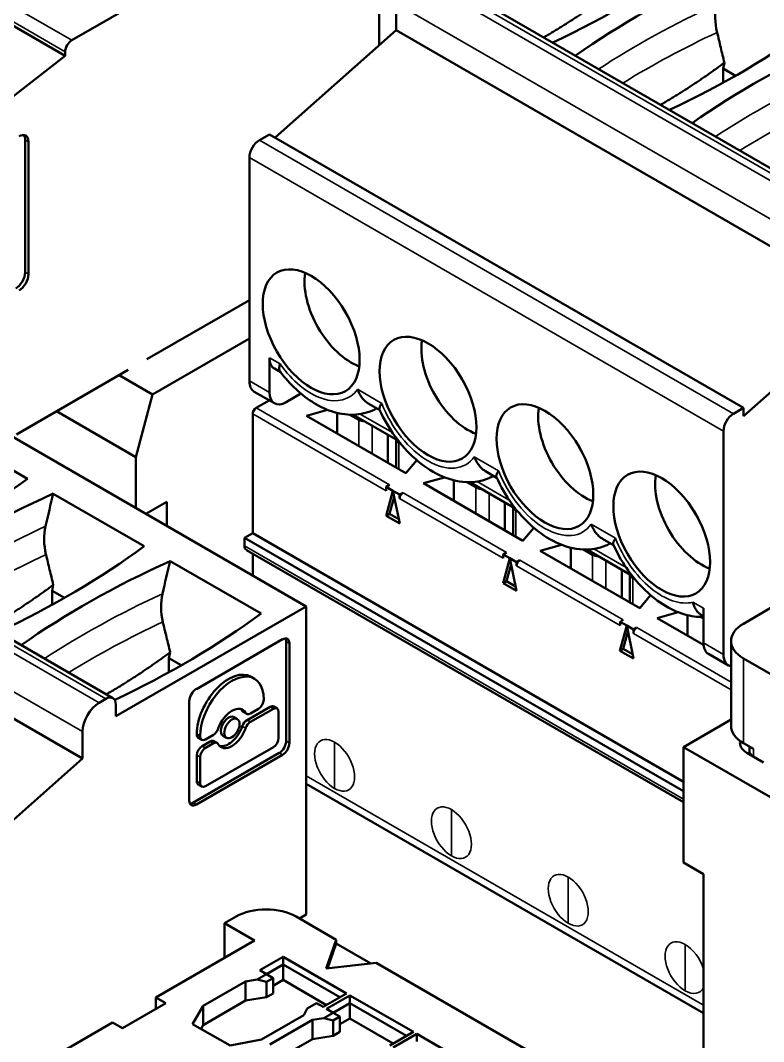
# Model space of a CAD drawing. Header units: millimetres. Extents: x 3137 to 5094, y 789 to 1822.
# Drawn here: x 4167.57 to 4183.31, y 1635.88 to 1657.52 of the extents above; entities that cross this region are included whole.
import ezdxf

# ---------------------------------------------------------------- set-up
doc = ezdxf.new("R2010")
doc.units = ezdxf.units.MM
doc.header["$LTSCALE"] = 1.8
doc.layers.add('외형선(ISO)', color=7, linetype='Continuous', lineweight=50)
doc.layers.add('좁은 외형선(ISO)', color=7, linetype='Continuous', lineweight=35)

msp = doc.modelspace()

# ---------------------------------------------------------------- linework, layer by layer
at = {"layer": '외형선(ISO)'}
for p, q in [((4168.519, 1656.772), (4161.448, 1660.855)), ((4168.66, 1657.099), (4175.166, 1660.855)), ((4175.166, 1660.855), (4175.166, 1656.986)), ((4176.177, 1658.591), (4186.218, 1652.794)), ((4175.532, 1657.311), (4175.532, 1657.882)), ((4172.967, 1655.036), (4175.532, 1657.311)), ((4185.573, 1651.513), (4175.532, 1657.311)), ((4168.519, 1656.854), (4168.519, 1656.772)), ((4165.228, 1654.203), (4168.519, 1656.772)), ((4182.455, 1656.498), (4182.48, 1656.623)), ((4182.455, 1656.201), (4182.455, 1656.498)), ((4182.716, 1656.347), (4182.455, 1656.498)), ((4172.633, 1654.984), (4172.845, 1655.106)), ((4182.886, 1649.309), (4172.845, 1655.106)), ((4167.67, 1654.991), (4167.67, 1652.184)), ((4167.741, 1654.95), (4167.741, 1652.143)), ((4172.421, 1649.88), (4172.421, 1654.616)), ((4170.247, 1650.34), (4172.421, 1651.595)), ((4174.406, 1651.419), (4174.499, 1651.259)), ((4182.886, 1649.131), (4185.573, 1651.513)), ((4163.582, 1650.901), (4173.623, 1645.104)), ((4172.421, 1650.779), (4170.37, 1649.595)), ((4172.845, 1649.636), (4172.845, 1650.37)), ((4169.855, 1650.113), (4167.485, 1648.745)), ((4173.083, 1650.064), (4172.949, 1650.141)), ((4170.37, 1649.595), (4169.663, 1650.003)), ((4176.881, 1649.99), (4176.974, 1649.83)), ((4170.017, 1648.269), (4170.37, 1649.595)), ((4172.524, 1649.652), (4172.949, 1649.407)), ((4172.84, 1649.469), (4172.562, 1649.309)), ((4173.512, 1649.612), (4173.199, 1649.431)), ((4174.078, 1649.267), (4173.63, 1649.142)), ((4175.183, 1649.26), (4174.947, 1649.396)), ((4182.674, 1649.186), (4182.886, 1649.309)), ((4182.886, 1649.309), (4182.886, 1649.131)), ((4168.338, 1649.238), (4170.017, 1648.269)), ((4172.492, 1646.655), (4172.492, 1649.186)), ((4173.63, 1649.142), (4175.737, 1647.925)), ((4174.277, 1648.768), (4174.277, 1649.204)), ((4174.74, 1649.056), (4174.55, 1649.166)), ((4174.615, 1649.165), (4175.577, 1648.61)), ((4159.489, 1648.956), (4169.53, 1643.159)), ((4165.79, 1648.921), (4167.718, 1647.808)), ((4182.462, 1644.083), (4182.462, 1648.819)), ((4175.355, 1648.145), (4175.355, 1648.738)), ((4175.53, 1648.637), (4175.53, 1648.045)), ((4175.634, 1648.54), (4175.589, 1648.566)), ((4179.356, 1648.561), (4179.448, 1648.402)), ((4170.017, 1647.186), (4170.017, 1648.269)), ((4175.737, 1647.925), (4175.968, 1648.199)), ((4177.657, 1647.831), (4177.422, 1647.967)), ((4176.105, 1647.713), (4176.553, 1647.838)), ((4176.752, 1647.339), (4176.752, 1647.775)), ((4177.025, 1647.737), (4177.215, 1647.627)), ((4177.09, 1647.736), (4178.052, 1647.181)), ((4168.885, 1641.879), (4158.844, 1647.676)), ((4175.461, 1647.553), (4175.319, 1647.023)), ((4175.32, 1647.635), (4175.391, 1647.676)), ((4175.32, 1647.635), (4175.461, 1647.553)), ((4175.32, 1647.553), (4175.32, 1647.635)), ((4175.461, 1647.553), (4175.603, 1647.472)), ((4175.604, 1646.859), (4175.461, 1647.553)), ((4176.105, 1647.713), (4178.212, 1646.496)), ((4168.265, 1647.492), (4170.193, 1646.379)), ((4170.674, 1647.321), (4170.229, 1647.064)), ((4170.674, 1646.806), (4170.674, 1647.321)), ((4175.39, 1647.064), (4175.487, 1647.427)), ((4175.603, 1647.472), (4175.674, 1647.513)), ((4175.603, 1647.472), (4175.603, 1647.39)), ((4177.83, 1646.717), (4177.83, 1647.309)), ((4178.005, 1647.208), (4178.005, 1646.616)), ((4178.109, 1647.111), (4178.064, 1647.137)), ((4181.831, 1647.133), (4181.923, 1646.973)), ((4175.319, 1647.023), (4175.39, 1647.064)), ((4175.319, 1647.023), (4175.604, 1646.859)), ((4175.585, 1646.952), (4175.39, 1647.064)), ((4172.315, 1646.553), (4172.492, 1646.655)), ((4181.613, 1641.389), (4172.492, 1646.655)), ((4178.212, 1646.496), (4178.443, 1646.77)), ((4181.613, 1641.185), (4172.315, 1646.553)), ((4172.315, 1646.39), (4172.315, 1646.553)), ((4180.132, 1646.402), (4179.897, 1646.538)), ((4172.356, 1646.298), (4181.613, 1640.954)), ((4172.492, 1645.757), (4172.492, 1646.22)), ((4177.795, 1646.206), (4177.866, 1646.247)), ((4178.58, 1646.284), (4179.028, 1646.41)), ((4178.58, 1646.284), (4180.687, 1645.067)), ((4179.227, 1645.91), (4179.227, 1646.346)), ((4179.5, 1646.308), (4179.69, 1646.198)), ((4179.565, 1646.308), (4180.527, 1645.752)), ((4170.74, 1646.063), (4172.668, 1644.95)), ((4177.936, 1646.125), (4177.794, 1645.594)), ((4177.795, 1646.206), (4177.936, 1646.125)), ((4177.795, 1646.125), (4177.795, 1646.206)), ((4178.078, 1645.43), (4177.936, 1646.125)), ((4177.936, 1646.125), (4178.078, 1646.043)), ((4178.078, 1646.043), (4178.148, 1646.084)), ((4178.078, 1646.043), (4178.078, 1645.961)), ((4177.865, 1645.635), (4177.962, 1645.998)), ((4180.305, 1645.288), (4180.305, 1645.88)), ((4177.794, 1645.594), (4177.865, 1645.635)), ((4177.794, 1645.594), (4178.078, 1645.43)), ((4178.059, 1645.523), (4177.865, 1645.635)), ((4180.48, 1645.779), (4180.48, 1645.187)), ((4180.584, 1645.682), (4180.538, 1645.708)), ((4168.242, 1645.435), (4168.268, 1645.56)), ((4168.503, 1645.284), (4168.242, 1645.435)), ((4168.242, 1645.137), (4168.242, 1645.435)), ((4180.687, 1645.067), (4180.918, 1645.341)), ((4169.592, 1642.777), (4173.623, 1645.104)), ((4173.623, 1645.104), (4173.623, 1638.572)), ((4181.055, 1644.855), (4181.503, 1644.981)), ((4182.038, 1644.894), (4181.993, 1644.92)), ((4182.038, 1645.063), (4182.038, 1644.328)), ((4183.487, 1645.084), (4182.886, 1644.737)), ((4180.27, 1644.777), (4180.34, 1644.818)), ((4180.27, 1644.696), (4180.27, 1644.777)), ((4180.27, 1644.777), (4180.411, 1644.696)), ((4182.04, 1644.286), (4181.055, 1644.855)), ((4181.702, 1644.481), (4181.702, 1644.917)), ((4181.975, 1644.879), (4182.038, 1644.843)), ((4180.411, 1644.696), (4180.269, 1644.165)), ((4180.34, 1644.206), (4180.437, 1644.569)), ((4180.553, 1644.001), (4180.411, 1644.696)), ((4180.411, 1644.696), (4180.553, 1644.614)), ((4180.553, 1644.614), (4180.623, 1644.655)), ((4180.553, 1644.614), (4180.553, 1644.532)), ((4171.297, 1643.353), (4173.12, 1644.406)), ((4173.199, 1644.36), (4173.199, 1642.255)), ((4173.269, 1644.319), (4173.269, 1642.214)), ((4182.622, 1642.573), (4182.622, 1644.369)), ((4170.717, 1644.006), (4170.742, 1644.131)), ((4180.269, 1644.165), (4180.34, 1644.206)), ((4180.269, 1644.165), (4180.553, 1644.001)), ((4180.534, 1644.094), (4180.34, 1644.206)), ((4182.141, 1644.099), (4182.565, 1643.854)), ((4170.978, 1643.855), (4170.717, 1644.006)), ((4170.717, 1643.708), (4170.717, 1644.006)), ((4184.406, 1643.124), (4182.886, 1644.002)), ((4172.455, 1643.612), (4172.526, 1643.571)), ((4169.239, 1643.063), (4169.38, 1643.144)), ((4169.592, 1643.022), (4169.592, 1642.777)), ((4171.148, 1640.989), (4171.148, 1643.095)), ((4172.371, 1642.695), (4172.857, 1642.975)), ((4172.723, 1643.126), (4172.723, 1643.136)), ((4172.936, 1642.983), (4173.007, 1642.942)), ((4172.094, 1642.757), (4172.165, 1642.716)), ((4172.292, 1642.867), (4172.363, 1642.826)), ((4172.928, 1642.935), (4172.442, 1642.654)), ((4172.442, 1642.834), (4172.611, 1642.932)), ((4173.04, 1642.318), (4173.04, 1642.87)), ((4181.613, 1642.124), (4182.622, 1642.706)), ((4168.885, 1641.879), (4168.885, 1642.45)), ((4171.307, 1642.4), (4171.307, 1642.39)), ((4171.378, 1642.359), (4171.378, 1642.349)), ((4171.49, 1642.284), (4171.659, 1642.382)), ((4171.866, 1642.361), (4171.936, 1642.32)), ((4171.34, 1642.317), (4171.411, 1642.277)), ((4171.419, 1642.145), (4171.589, 1642.243)), ((4171.659, 1642.202), (4171.49, 1642.104)), ((4171.49, 1641.294), (4172.928, 1642.124)), ((4171.668, 1642.251), (4171.738, 1642.21)), ((4181.613, 1639.674), (4181.613, 1642.124)), ((4183.788, 1640.868), (4181.613, 1642.124)), ((4182.886, 1642.205), (4183.098, 1642.083)), ((4183.01, 1642.042), (4183.01, 1642.134)), ((4171.226, 1640.944), (4173.05, 1641.997)), ((4173.12, 1641.956), (4171.297, 1640.903)), ((4171.307, 1641.399), (4171.307, 1641.951)), ((4171.378, 1641.911), (4171.378, 1641.358)), ((4182.957, 1642.001), (4183.31, 1641.797)), ((4166.198, 1639.496), (4168.885, 1641.879)), ((4171.34, 1641.327), (4171.411, 1641.286)), ((4173.623, 1641.342), (4182.038, 1636.484)), ((4181.613, 1639.674), (4182.038, 1639.429)), ((4182.038, 1634.53), (4182.038, 1639.429)), ((4172.138, 1638.531), (4171.891, 1638.388)), ((4173.411, 1638.531), (4174.259, 1638.041)), ((4173.623, 1638.572), (4173.482, 1638.49)), ((4171.891, 1637.653), (4171.891, 1638.388)), ((4171.891, 1638.388), (4172.527, 1638.021)), ((4170.441, 1636.817), (4172.527, 1638.021)), ((4174.259, 1638.041), (4174.047, 1637.429)), ((4174.259, 1638.041), (4174.259, 1637.96)), ((4174.259, 1637.96), (4174.077, 1637.432)), ((4174.99, 1637.538), (4174.259, 1637.96)), ((4173.135, 1637.678), (4172.64, 1637.392)), ((4174.479, 1636.902), (4173.135, 1637.678)), ((4173.135, 1637.678), (4173.135, 1637.515)), ((4172.64, 1637.392), (4172.782, 1637.311)), ((4173.135, 1637.515), (4172.782, 1637.311)), ((4173.135, 1637.515), (4173.135, 1637.188)), ((4174.337, 1636.821), (4173.135, 1637.515)), ((4174.047, 1637.429), (4175.108, 1637.551)), ((4175.108, 1637.551), (4181.613, 1633.795)), ((4171.442, 1636.639), (4172.34, 1637.157)), ((4172.585, 1637.197), (4172.34, 1637.157)), ((4172.34, 1637.157), (4172.34, 1636.749)), ((4172.782, 1637.311), (4172.585, 1637.197)), ((4172.585, 1637.197), (4172.782, 1637.147)), ((4172.782, 1637.311), (4172.923, 1637.229)), ((4172.923, 1637.229), (4172.782, 1637.147)), ((4172.782, 1637.147), (4172.782, 1636.821)), ((4172.923, 1637.229), (4172.923, 1636.902)), ((4173.135, 1637.188), (4172.923, 1637.066)), ((4174.054, 1636.657), (4173.135, 1637.188)), ((4170.441, 1636.817), (4170.441, 1636.572)), ((4170.653, 1636.694), (4170.441, 1636.817)), ((4171.442, 1636.231), (4172.34, 1636.749)), ((4172.782, 1636.821), (4172.34, 1636.749)), ((4172.923, 1636.902), (4172.782, 1636.821)), ((4173.646, 1636.585), (4173.842, 1636.698)), ((4173.842, 1636.698), (4173.984, 1636.616)), ((4173.984, 1636.616), (4174.479, 1636.902)), ((4174.549, 1636.861), (4174.054, 1636.576)), ((4174.549, 1636.698), (4174.196, 1636.494)), ((4175.893, 1636.086), (4174.549, 1636.861)), ((4174.549, 1636.861), (4174.549, 1636.698)), ((4174.549, 1636.698), (4174.549, 1636.372)), ((4175.751, 1636.004), (4174.549, 1636.698)), ((4169.734, 1636.163), (4170.653, 1636.694)), ((4171.219, 1636.253), (4171.442, 1636.639)), ((4171.442, 1636.639), (4171.442, 1636.231)), ((4173.577, 1636.443), (4173.646, 1636.585)), ((4174.196, 1636.494), (4173.999, 1636.381)), ((4174.054, 1636.576), (4174.196, 1636.494)), ((4174.196, 1636.494), (4174.337, 1636.412)), ((4167.436, 1635.081), (4169.522, 1636.286)), ((4169.522, 1636.286), (4169.734, 1636.163)), ((4173.577, 1636.443), (4172.679, 1635.924)), ((4172.856, 1635.822), (4173.754, 1636.341)), ((4173.999, 1636.381), (4173.754, 1636.341)), ((4173.754, 1636.341), (4173.754, 1635.933)), ((4173.999, 1636.381), (4174.196, 1636.331)), ((4174.337, 1636.412), (4174.196, 1636.331)), ((4174.196, 1636.331), (4174.196, 1636.004)), ((4174.337, 1636.412), (4174.337, 1636.086)), ((4174.549, 1636.372), (4174.337, 1636.249)), ((4175.469, 1635.841), (4174.549, 1636.372)), ((4172.011, 1635.796), (4171.219, 1636.253)), ((4171.396, 1636.151), (4171.442, 1636.231)), ((4174.337, 1636.086), (4174.196, 1636.004)), ((4175.398, 1635.8), (4175.893, 1636.086)), ((4172.679, 1635.924), (4172.011, 1635.796)), ((4172.856, 1635.414), (4173.754, 1635.933)), ((4174.196, 1636.004), (4173.754, 1635.933)), ((4175.964, 1636.045), (4175.469, 1635.759)), ((4177.307, 1635.269), (4175.964, 1636.045)), ((4175.964, 1636.045), (4175.964, 1635.882))]:
    msp.add_line(p, q, dxfattribs=at)
for centre, major_axis, ratio, start_param, end_param in [((4166.184, 1665.99), (20, 0), 0.57735, 5.397834, 5.618878), ((4194.808, 1649.464), (-20, 0), 0.57735, 5.376697, 5.59774), ((4183.029, 1657.452), (-0.213, 0.99), 0.718086, 0.992119, 1.603505), ((4168.659, 1664.561), (20, 0), 0.57735, 5.397834, 5.618878), ((4168.66, 1656.936), (-0.1, -0.173), 0.57735, 3.926991, 5.497787), ((4197.283, 1648.035), (-20, 0), 0.57735, 5.376697, 5.59774), ((4167.542, 1654.836), (0.141, 0.243), 0.57735, 5.497787, 7.068583), ((4167.472, 1654.876), (0.141, 0.243), 0.57735, 5.497787, 6.028868), ((4172.633, 1654.739), (-0.15, -0.26), 0.57735, 3.926991, 5.497787), ((4167.472, 1652.069), (0.141, 0.243), 0.57735, 3.926991, 5.497787), ((4167.542, 1652.029), (0.141, 0.243), 0.57735, 3.926991, 5.497787), ((4174.578, 1651.411), (-0.7, 1.212), 0.57735, 0.613952, 2.52764), ((4177.052, 1649.983), (-0.7, 1.212), 0.57735, 0.613952, 2.52764), ((4173.199, 1650.574), (-0.25, -0.433), 0.57735, 5.497787, 6.283185), ((4172.774, 1650.085), (-0.25, -0.433), 0.57735, 5.497787, 6.283185), ((4173.199, 1649.84), (-0.25, -0.433), 0.57735, 5.497787, 7.068583), ((4172.562, 1649.227), (-0.05, -0.0866), 0.57735, 3.926991, 5.497787), ((4179.527, 1648.554), (-0.7, 1.212), 0.57735, 0.613952, 2.52764), ((4174.882, 1649.137), (0.2, 0), 0.57735, 3.926991, 4.616874), ((4182.674, 1648.941), (-0.15, -0.26), 0.57735, 3.926991, 5.497787), ((4175.73, 1648.648), (-0.2, 0), 0.57735, 0.095515, 0.785398), ((4151.971, 1654.926), (20, 0), 0.57735, 5.397834, 5.618878), ((4182.002, 1647.125), (-0.7, 1.212), 0.57735, 0.613952, 2.52764), ((4177.357, 1647.709), (0.2, 0), 0.57735, 3.926991, 4.616874), ((4180.595, 1638.401), (-20, 0), 0.57735, 5.376697, 5.59774), ((4180.595, 1631.039), (-13.016, -69.532), 0.218386, 4.514556, 4.524759), ((4175.674, 1647.431), (-0.05, -0.0866), 0.57735, 3.926991, 5.497787), ((4178.205, 1647.219), (-0.2, 0), 0.57735, 0.095515, 0.785398), ((4168.816, 1646.388), (-0.213, 0.99), 0.718086, 0.992119, 1.603505), ((4154.446, 1653.498), (20, 0), 0.57735, 5.397834, 5.618878), ((4172.456, 1646.472), (-0.1, -0.173), 0.57735, 5.497787, 6.283185), ((4183.07, 1636.972), (-20, 0), 0.57735, 5.376697, 5.59774), ((4183.07, 1629.61), (-13.016, -69.532), 0.218386, 4.514556, 4.524759), ((4178.148, 1646.002), (-0.05, -0.0866), 0.57735, 3.926991, 5.497787), ((4179.831, 1646.28), (0.2, 0), 0.57735, 3.926991, 4.616874), ((4180.68, 1645.79), (-0.2, 0), 0.57735, 0.095515, 0.785398), ((4171.291, 1644.959), (-0.213, 0.99), 0.718086, 0.992119, 1.603505), ((4156.921, 1652.069), (20, 0), 0.57735, 5.396921, 5.618878), ((4183.522, 1644.369), (-0.9, 0), 0.57735, 5.497787, 7.068583), ((4180.623, 1644.573), (-0.05, -0.0866), 0.57735, 3.926991, 5.497787), ((4173.12, 1644.233), (0.105, 0.183), 0.57735, 5.497787, 7.068583), ((4173.05, 1644.274), (0.105, 0.183), 0.57735, 5.497787, 5.941106), ((4182.391, 1644.532), (-0.25, -0.433), 0.57735, 5.497787, 6.283185), ((4182.815, 1644.287), (-0.25, -0.433), 0.57735, 5.497787, 6.491497), ((4171.98, 1642.788), (0.476, 0.824), 0.57735, 0, 2.356194), ((4172.051, 1642.748), (0.476, 0.824), 0.57735, 5.497787, 8.63938), ((4169.38, 1642.899), (0.15, 0.26), 0.57735, 5.497787, 7.068583), ((4171.297, 1643.181), (-0.105, -0.183), 0.57735, 3.926991, 5.497787), ((4169.239, 1642.654), (-0.25, -0.433), 0.57735, 3.926991, 5.497787), ((4172.611, 1643.061), (0.079, 0.137), 0.57735, 3.926991, 5.497787), ((4172.857, 1642.846), (0.079, 0.137), 0.57735, 0, 0.785398), ((4172.051, 1642.518), (0.228, 0.396), 0.57735, 5.949564, 8.187603), ((4171.98, 1642.559), (0.114, 0.198), 0.57735, 0, 3.141593), ((4171.98, 1642.559), (0.228, 0.396), 0.57735, 5.949564, 6.127739), ((4172.371, 1643.004), (-0.079, -0.137), 0.57735, 5.949564, 6.283185), ((4172.442, 1642.963), (-0.079, -0.137), 0.57735, 5.949564, 7.068583), ((4172.928, 1642.805), (0.079, 0.137), 0.57735, 5.497787, 7.068583), ((4171.98, 1642.559), (-0.228, -0.396), 0.57735, 0.155447, 1.904417), ((4172.371, 1642.566), (-0.079, -0.137), 0.57735, 3.926991, 5.04601), ((4172.442, 1642.525), (-0.079, -0.137), 0.57735, 3.926991, 5.04601), ((4183.522, 1642.573), (-0.9, 0), 0.57735, 0, 0.785398), ((4171.419, 1642.454), (-0.079, -0.137), 0.57735, 5.497787, 6.283185), ((4171.49, 1642.413), (-0.079, -0.137), 0.57735, 5.497787, 7.068583), ((4171.659, 1642.511), (0.079, 0.137), 0.57735, 3.926991, 5.04601), ((4172.051, 1642.518), (-0.228, -0.396), 0.57735, 5.949564, 8.187603), ((4171.419, 1642.016), (-0.079, -0.137), 0.57735, 3.926991, 5.497787), ((4171.589, 1642.114), (0.079, 0.137), 0.57735, 0, 0.785398), ((4171.659, 1642.073), (0.079, 0.137), 0.57735, 5.949564, 7.068583), ((4172.928, 1642.253), (0.079, 0.137), 0.57735, 3.926991, 5.497787), ((4173.05, 1642.169), (0.105, 0.183), 0.57735, 3.926991, 5.497787), ((4173.12, 1642.128), (0.105, 0.183), 0.57735, 3.926991, 5.497787), ((4183.31, 1642.205), (-0.5, 0), 0.57735, 6.126157, 7.068583), ((4171.49, 1641.975), (-0.079, -0.137), 0.57735, 3.926991, 5.497787), ((4183.31, 1642.042), (-0.3, 0), 0.57735, 0, 0.785398), ((4171.419, 1641.464), (-0.079, -0.137), 0.57735, 5.497787, 6.283185), ((4171.49, 1641.423), (-0.079, -0.137), 0.57735, 5.497787, 7.068583), ((4171.297, 1641.076), (-0.105, -0.183), 0.57735, 5.497787, 7.068583), ((4171.226, 1641.116), (-0.105, -0.183), 0.57735, 0.342079, 0.785398), ((4172.774, 1638.164), (-0.9, 0), 0.57735, 3.926991, 5.497787)]:
    msp.add_ellipse(centre, major_axis=major_axis, ratio=ratio, start_param=start_param, end_param=end_param, dxfattribs=at)
for centre, major_axis in [((4173.729, 1650.921), (-0.725, 1.256)), ((4176.204, 1649.493), (-0.725, 1.256)), ((4178.679, 1648.064), (-0.725, 1.256)), ((4181.154, 1646.635), (-0.725, 1.256)), ((4172.051, 1642.518), (-0.114, -0.198))]:
    msp.add_ellipse(centre, major_axis=major_axis, ratio=0.57735, dxfattribs=at)
for points in [[(4180.005, 1658.052), (4179.328, 1657.551), (4178.654, 1657.161)], [(4182.48, 1656.623), (4181.803, 1656.122), (4181.128, 1655.732)], [(4168.268, 1645.56), (4167.59, 1645.058), (4166.916, 1644.669)], [(4170.742, 1644.131), (4170.065, 1643.63), (4169.39, 1643.24)]]:
    msp.add_rational_spline(points, [1.02770253116, 1.03021040397, 1.03021599738], degree=2, dxfattribs=at)
for points, knots in [([(4182.326, 1657.266), (4182.339, 1657.213), (4182.352, 1657.159), (4182.364, 1657.106), (4182.377, 1657.052), (4182.39, 1656.998), (4182.403, 1656.945), (4182.416, 1656.891), (4182.429, 1656.838), (4182.442, 1656.784), (4182.455, 1656.73), (4182.467, 1656.677), (4182.48, 1656.623)], [27.3487746, 27.3487746, 27.3487746, 27.3487746, 27.5141397, 27.5141397, 27.5141397, 27.6795053, 27.6795053, 27.6795053, 27.8448716, 27.8448716, 27.8448716, 28.0102384, 28.0102384, 28.0102384, 28.0102384]), ([(4173.069, 1650.241), (4173.066, 1650.23), (4173.063, 1650.219), (4173.06, 1650.209), (4173.058, 1650.199), (4173.056, 1650.189), (4173.055, 1650.179), (4173.053, 1650.17), (4173.053, 1650.16), (4173.053, 1650.152), (4173.052, 1650.143), (4173.053, 1650.134), (4173.054, 1650.127), (4173.055, 1650.119), (4173.057, 1650.111), (4173.059, 1650.104), (4173.061, 1650.098), (4173.064, 1650.091), (4173.067, 1650.085), (4173.069, 1650.082), (4173.071, 1650.08), (4173.073, 1650.077)], [0, 0, 0, 0, 0.0500439, 0.0500439, 0.0500439, 0.1003298, 0.1003298, 0.1003298, 0.1506336, 0.1506336, 0.1506336, 0.2007383, 0.2007383, 0.2007383, 0.2507413, 0.2507413, 0.2507413, 0.3010207, 0.3010207, 0.3010207, 0.3259682, 0.3259682, 0.3259682, 0.3259682]), ([(4173.073, 1650.077), (4173.175, 1649.942), (4173.288, 1649.817), (4173.528, 1649.593), (4173.656, 1649.494), (4173.925, 1649.329), (4174.067, 1649.264), (4174.363, 1649.177), (4174.519, 1649.157), (4174.827, 1649.18), (4174.979, 1649.222), (4175.116, 1649.297), (4175.116, 1649.298), (4175.117, 1649.298)], [2.570912, 2.570912, 2.570912, 2.570912, 2.842128, 2.842128, 3.113344, 3.113344, 3.384559, 3.384559, 3.655775, 3.655775, 3.915873, 3.915873, 3.916819, 3.916819, 3.916819, 3.916819]), ([(4174.947, 1649.396), (4174.943, 1649.398), (4174.939, 1649.401), (4174.934, 1649.404), (4174.922, 1649.411), (4174.91, 1649.42), (4174.899, 1649.429), (4174.887, 1649.438), (4174.876, 1649.448), (4174.864, 1649.459), (4174.854, 1649.469), (4174.843, 1649.48), (4174.833, 1649.492), (4174.822, 1649.504), (4174.813, 1649.516), (4174.803, 1649.529), (4174.794, 1649.542), (4174.785, 1649.555), (4174.776, 1649.569), (4174.767, 1649.582), (4174.759, 1649.596), (4174.751, 1649.611), (4174.743, 1649.626), (4174.736, 1649.641), (4174.729, 1649.656), (4174.722, 1649.671), (4174.715, 1649.687), (4174.709, 1649.703)], [0.5832526, 0.5832526, 0.5832526, 0.5832526, 0.6016391, 0.6016391, 0.6016391, 0.6542184, 0.6542184, 0.6542184, 0.7068174, 0.7068174, 0.7068174, 0.759171, 0.759171, 0.759171, 0.8114111, 0.8114111, 0.8114111, 0.8636676, 0.8636676, 0.8636676, 0.9158958, 0.9158958, 0.9158958, 0.9682186, 0.9682186, 0.9682186, 1.0204727, 1.0204727, 1.0204727, 1.0204727]), ([(4175.178, 1649.27), (4175.177, 1649.273), (4175.176, 1649.276), (4175.175, 1649.279), (4175.174, 1649.284), (4175.174, 1649.289), (4175.174, 1649.295), (4175.174, 1649.301), (4175.175, 1649.307), (4175.177, 1649.313), (4175.179, 1649.319), (4175.181, 1649.326), (4175.184, 1649.333), (4175.186, 1649.34), (4175.19, 1649.348), (4175.194, 1649.355), (4175.198, 1649.363), (4175.202, 1649.371), (4175.207, 1649.38), (4175.212, 1649.388), (4175.218, 1649.396), (4175.224, 1649.405)], [0.6696626, 0.6696626, 0.6696626, 0.6696626, 0.7057633, 0.7057633, 0.7057633, 0.7581259, 0.7581259, 0.7581259, 0.8103638, 0.8103638, 0.8103638, 0.8626229, 0.8626229, 0.8626229, 0.9148484, 0.9148484, 0.9148484, 0.9671682, 0.9671682, 0.9671682, 1.0194216, 1.0194216, 1.0194216, 1.0194216]), ([(4175.178, 1649.27), (4175.268, 1649.072), (4175.379, 1648.88), (4175.635, 1648.527), (4175.779, 1648.366), (4176.093, 1648.088), (4176.263, 1647.971), (4176.624, 1647.8), (4176.817, 1647.745), (4177.178, 1647.731), (4177.343, 1647.757), (4177.528, 1647.836), (4177.56, 1647.852), (4177.592, 1647.869)], [2.185909, 2.185909, 2.185909, 2.185909, 2.534125, 2.534125, 2.882342, 2.882342, 3.230558, 3.230558, 3.578774, 3.578774, 3.856739, 3.856739, 3.916819, 3.916819, 3.916819, 3.916819]), ([(4177.422, 1647.967), (4177.418, 1647.969), (4177.414, 1647.972), (4177.409, 1647.975), (4177.397, 1647.982), (4177.385, 1647.991), (4177.373, 1648), (4177.362, 1648.009), (4177.35, 1648.019), (4177.339, 1648.03), (4177.328, 1648.04), (4177.318, 1648.052), (4177.308, 1648.063), (4177.297, 1648.075), (4177.287, 1648.087), (4177.278, 1648.1), (4177.268, 1648.113), (4177.259, 1648.126), (4177.251, 1648.14), (4177.242, 1648.153), (4177.234, 1648.168), (4177.226, 1648.182), (4177.218, 1648.197), (4177.211, 1648.212), (4177.203, 1648.227), (4177.196, 1648.242), (4177.19, 1648.258), (4177.184, 1648.274)], [0.5832526, 0.5832526, 0.5832526, 0.5832526, 0.6016391, 0.6016391, 0.6016391, 0.6542184, 0.6542184, 0.6542184, 0.7068174, 0.7068174, 0.7068174, 0.759171, 0.759171, 0.759171, 0.8114111, 0.8114111, 0.8114111, 0.8636676, 0.8636676, 0.8636676, 0.9158958, 0.9158958, 0.9158958, 0.9682186, 0.9682186, 0.9682186, 1.0204727, 1.0204727, 1.0204727, 1.0204727]), ([(4177.653, 1647.842), (4177.651, 1647.844), (4177.651, 1647.847), (4177.65, 1647.851), (4177.649, 1647.855), (4177.649, 1647.861), (4177.649, 1647.866), (4177.649, 1647.872), (4177.65, 1647.878), (4177.652, 1647.884), (4177.653, 1647.891), (4177.656, 1647.897), (4177.658, 1647.904), (4177.661, 1647.911), (4177.665, 1647.919), (4177.669, 1647.927), (4177.672, 1647.934), (4177.677, 1647.942), (4177.682, 1647.951), (4177.687, 1647.959), (4177.693, 1647.968), (4177.699, 1647.976)], [0.6696626, 0.6696626, 0.6696626, 0.6696626, 0.7057633, 0.7057633, 0.7057633, 0.7581259, 0.7581259, 0.7581259, 0.8103638, 0.8103638, 0.8103638, 0.8626229, 0.8626229, 0.8626229, 0.9148484, 0.9148484, 0.9148484, 0.9671682, 0.9671682, 0.9671682, 1.0194216, 1.0194216, 1.0194216, 1.0194216]), ([(4177.653, 1647.842), (4177.743, 1647.643), (4177.854, 1647.451), (4178.11, 1647.098), (4178.254, 1646.937), (4178.568, 1646.659), (4178.738, 1646.543), (4179.099, 1646.371), (4179.292, 1646.316), (4179.653, 1646.302), (4179.818, 1646.328), (4180.003, 1646.407), (4180.035, 1646.423), (4180.066, 1646.44)], [2.185909, 2.185909, 2.185909, 2.185909, 2.534125, 2.534125, 2.882342, 2.882342, 3.230558, 3.230558, 3.578774, 3.578774, 3.856739, 3.856739, 3.916819, 3.916819, 3.916819, 3.916819]), ([(4179.897, 1646.538), (4179.893, 1646.541), (4179.889, 1646.543), (4179.884, 1646.546), (4179.872, 1646.554), (4179.86, 1646.562), (4179.848, 1646.571), (4179.837, 1646.581), (4179.825, 1646.59), (4179.814, 1646.601), (4179.803, 1646.612), (4179.793, 1646.623), (4179.782, 1646.634), (4179.772, 1646.646), (4179.762, 1646.658), (4179.753, 1646.671), (4179.743, 1646.684), (4179.734, 1646.697), (4179.726, 1646.711), (4179.717, 1646.725), (4179.709, 1646.739), (4179.701, 1646.753), (4179.693, 1646.768), (4179.685, 1646.783), (4179.678, 1646.798), (4179.671, 1646.813), (4179.665, 1646.829), (4179.659, 1646.845)], [0.5832526, 0.5832526, 0.5832526, 0.5832526, 0.6016391, 0.6016391, 0.6016391, 0.6542184, 0.6542184, 0.6542184, 0.7068174, 0.7068174, 0.7068174, 0.759171, 0.759171, 0.759171, 0.8114111, 0.8114111, 0.8114111, 0.8636676, 0.8636676, 0.8636676, 0.9158958, 0.9158958, 0.9158958, 0.9682186, 0.9682186, 0.9682186, 1.0204727, 1.0204727, 1.0204727, 1.0204727]), ([(4180.128, 1646.413), (4180.126, 1646.415), (4180.125, 1646.418), (4180.125, 1646.422), (4180.124, 1646.427), (4180.123, 1646.432), (4180.124, 1646.437), (4180.124, 1646.443), (4180.125, 1646.449), (4180.127, 1646.455), (4180.128, 1646.462), (4180.13, 1646.468), (4180.133, 1646.476), (4180.136, 1646.483), (4180.139, 1646.49), (4180.143, 1646.498), (4180.147, 1646.505), (4180.152, 1646.514), (4180.157, 1646.522), (4180.162, 1646.53), (4180.168, 1646.539), (4180.174, 1646.547)], [0.6696626, 0.6696626, 0.6696626, 0.6696626, 0.7057633, 0.7057633, 0.7057633, 0.7581259, 0.7581259, 0.7581259, 0.8103638, 0.8103638, 0.8103638, 0.8626229, 0.8626229, 0.8626229, 0.9148484, 0.9148484, 0.9148484, 0.9671682, 0.9671682, 0.9671682, 1.0194216, 1.0194216, 1.0194216, 1.0194216]), ([(4180.128, 1646.413), (4180.205, 1646.241), (4180.298, 1646.075), (4180.511, 1645.764), (4180.63, 1645.619), (4180.888, 1645.359), (4181.027, 1645.245), (4181.322, 1645.055), (4181.478, 1644.981), (4181.77, 1644.896), (4181.903, 1644.876), (4182.038, 1644.879)], [2.185909, 2.185909, 2.185909, 2.185909, 2.485965, 2.485965, 2.786021, 2.786021, 3.086077, 3.086077, 3.386133, 3.386133, 3.619284, 3.619284, 3.619284, 3.619284]), ([(4168.113, 1646.203), (4168.126, 1646.149), (4168.139, 1646.096), (4168.152, 1646.042), (4168.164, 1645.988), (4168.177, 1645.935), (4168.19, 1645.881), (4168.203, 1645.828), (4168.216, 1645.774), (4168.229, 1645.721), (4168.242, 1645.667), (4168.255, 1645.613), (4168.268, 1645.56)], [27.3487746, 27.3487746, 27.3487746, 27.3487746, 27.5141397, 27.5141397, 27.5141397, 27.6795053, 27.6795053, 27.6795053, 27.8448716, 27.8448716, 27.8448716, 28.0102384, 28.0102384, 28.0102384, 28.0102384]), ([(4181.813, 1645.193), (4181.817, 1645.178), (4181.821, 1645.163), (4181.826, 1645.149), (4181.83, 1645.134), (4181.835, 1645.12), (4181.841, 1645.106), (4181.847, 1645.093), (4181.853, 1645.08), (4181.859, 1645.067), (4181.866, 1645.054), (4181.873, 1645.042), (4181.88, 1645.031), (4181.888, 1645.019), (4181.896, 1645.008), (4181.904, 1644.998), (4181.912, 1644.987), (4181.921, 1644.978), (4181.93, 1644.968), (4181.939, 1644.959), (4181.949, 1644.951), (4181.959, 1644.943), (4181.968, 1644.935), (4181.979, 1644.928), (4181.989, 1644.922), (4181.99, 1644.921), (4181.992, 1644.921), (4181.993, 1644.92)], [0, 0, 0, 0, 0.0500446, 0.0500446, 0.0500446, 0.1003141, 0.1003141, 0.1003141, 0.1505854, 0.1505854, 0.1505854, 0.2006444, 0.2006444, 0.2006444, 0.2506976, 0.2506976, 0.2506976, 0.3010085, 0.3010085, 0.3010085, 0.3513319, 0.3513319, 0.3513319, 0.4014341, 0.4014341, 0.4014341, 0.4073862, 0.4073862, 0.4073862, 0.4073862]), ([(4170.588, 1644.774), (4170.601, 1644.72), (4170.614, 1644.667), (4170.626, 1644.613), (4170.639, 1644.56), (4170.652, 1644.506), (4170.665, 1644.452), (4170.678, 1644.399), (4170.691, 1644.345), (4170.704, 1644.292), (4170.717, 1644.238), (4170.729, 1644.185), (4170.742, 1644.131)], [27.3487746, 27.3487746, 27.3487746, 27.3487746, 27.5141397, 27.5141397, 27.5141397, 27.6795053, 27.6795053, 27.6795053, 27.8448716, 27.8448716, 27.8448716, 28.0102384, 28.0102384, 28.0102384, 28.0102384])]:
    msp.add_open_spline(points, degree=3, knots=knots, dxfattribs=at)
at = {"layer": '좁은 외형선(ISO)'}
for p, q in [((4161.589, 1661.181), (4168.66, 1657.099)), ((4161.448, 1660.936), (4168.519, 1656.854)), ((4176.027, 1658.576), (4186.068, 1652.779)), ((4175.886, 1658.495), (4185.927, 1652.697)), ((4185.573, 1652.085), (4175.532, 1657.882)), ((4167.741, 1654.95), (4167.67, 1654.991)), ((4182.674, 1649.186), (4172.633, 1654.984)), ((4182.462, 1648.819), (4172.421, 1654.616)), ((4167.741, 1652.143), (4167.67, 1652.184)), ((4173.069, 1650.241), (4172.845, 1650.37)), ((4172.845, 1649.636), (4172.421, 1649.88)), ((4175.224, 1649.405), (4174.709, 1649.703)), ((4172.562, 1649.309), (4175.391, 1647.676)), ((4175.32, 1647.553), (4172.492, 1649.186)), ((4174.74, 1648.501), (4174.74, 1649.056)), ((4174.768, 1649.179), (4175.45, 1648.785)), ((4159.198, 1648.86), (4169.239, 1643.063)), ((4159.339, 1648.941), (4169.38, 1643.144)), ((4175.023, 1648.337), (4175.023, 1648.93)), ((4175.589, 1648.566), (4175.589, 1648.011)), ((4168.885, 1642.45), (4158.844, 1648.247)), ((4177.699, 1647.976), (4177.184, 1648.274)), ((4177.242, 1647.75), (4177.925, 1647.356)), ((4177.215, 1647.072), (4177.215, 1647.627)), ((4177.795, 1646.125), (4175.603, 1647.39)), ((4175.674, 1647.513), (4177.866, 1646.247)), ((4177.498, 1646.908), (4177.498, 1647.501)), ((4178.064, 1647.137), (4178.064, 1646.582)), ((4180.174, 1646.547), (4179.659, 1646.845)), ((4181.613, 1641.021), (4172.315, 1646.39)), ((4179.717, 1646.321), (4180.399, 1645.927)), ((4178.148, 1646.084), (4180.34, 1644.818)), ((4179.69, 1645.643), (4179.69, 1646.198)), ((4179.973, 1645.48), (4179.973, 1646.072)), ((4180.27, 1644.696), (4178.078, 1645.961)), ((4180.538, 1645.708), (4180.538, 1645.153)), ((4182.038, 1645.063), (4181.813, 1645.193)), ((4182.622, 1643.337), (4180.553, 1644.532)), ((4180.623, 1644.655), (4182.622, 1643.501)), ((4173.269, 1644.319), (4173.199, 1644.36)), ((4182.462, 1644.083), (4182.038, 1644.328)), ((4182.886, 1642.205), (4182.886, 1644.002)), ((4172.857, 1642.975), (4172.928, 1642.935)), ((4172.341, 1642.849), (4172.27, 1642.889)), ((4172.341, 1642.523), (4172.27, 1642.564)), ((4172.371, 1642.695), (4172.442, 1642.654)), ((4171.378, 1642.359), (4171.307, 1642.4)), ((4171.378, 1642.349), (4171.307, 1642.39)), ((4171.419, 1642.145), (4171.49, 1642.104)), ((4171.589, 1642.243), (4171.659, 1642.202)), ((4173.269, 1642.214), (4173.199, 1642.255)), ((4174.224, 1641.246), (4174.224, 1642.226)), ((4171.378, 1641.911), (4171.307, 1641.951)), ((4173.05, 1641.997), (4173.12, 1641.956)), ((4183.098, 1641.92), (4183.098, 1642.083)), ((4173.623, 1641.511), (4182.038, 1636.653)), ((4171.378, 1641.358), (4171.307, 1641.399)), ((4171.226, 1640.944), (4171.297, 1640.903)), ((4176.699, 1639.817), (4176.699, 1640.797)), ((4179.174, 1638.388), (4179.174, 1639.368)), ((4181.649, 1637.939), (4181.649, 1636.959))]:
    msp.add_line(p, q, dxfattribs=at)
for centre, major_axis, start_param, end_param in [((4194.808, 1648.846), (-20, 0), 5.386899, 5.559793), ((4194.808, 1648.378), (-19.819, 0), 5.393683, 5.531385), ((4197.283, 1647.418), (-20, 0), 5.386899, 5.559793), ((4197.283, 1646.949), (-19.819, 0), 5.393683, 5.531385), ((4173.729, 1650.921), (0.8, -1.386), 4.875419, 6.544985), ((4176.204, 1649.493), (0.8, -1.386), 4.45059, 6.544985), ((4178.679, 1648.064), (0.8, -1.386), 4.45059, 6.544985), ((4180.595, 1637.783), (-20, 0), 5.386899, 5.559793), ((4181.154, 1646.635), (0.8, -1.386), 4.45059, 6.120156), ((4180.595, 1637.315), (-19.819, 0), 5.393683, 5.531385), ((4183.07, 1636.354), (-20, 0), 5.386899, 5.559793), ((4183.07, 1635.886), (-19.819, 0), 5.393683, 5.531385), ((4174.224, 1641.736), (-0.3, 0.52), 5.497787, 8.63938), ((4174.224, 1641.736), (0.3, -0.52), 5.497787, 8.63938), ((4176.699, 1640.307), (-0.3, 0.52), 5.497787, 8.63938), ((4176.699, 1640.307), (0.3, -0.52), 5.497787, 8.63938), ((4179.174, 1638.878), (-0.3, 0.52), 5.497787, 8.63938), ((4179.174, 1638.878), (0.3, -0.52), 5.497787, 8.63938), ((4181.649, 1637.449), (-0.3, 0.52), 5.497787, 8.63938), ((4181.649, 1637.449), (0.3, -0.52), 1.196536, 2.356194), ((4181.649, 1637.449), (0.3, -0.52), 5.497787, 6.657446)]:
    msp.add_ellipse(centre, major_axis=major_axis, ratio=0.57735, start_param=start_param, end_param=end_param, dxfattribs=at)

doc.saveas('drawing.dxf')
